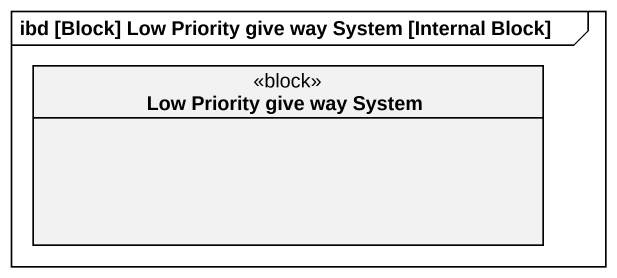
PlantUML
@startuml
mainframe ibd [Block] Low Priority give way System [Internal Block]
hide circle
hide empty members
class "Low Priority give way System" as Low_Priority_give_way_System <<block>>
@enduml
